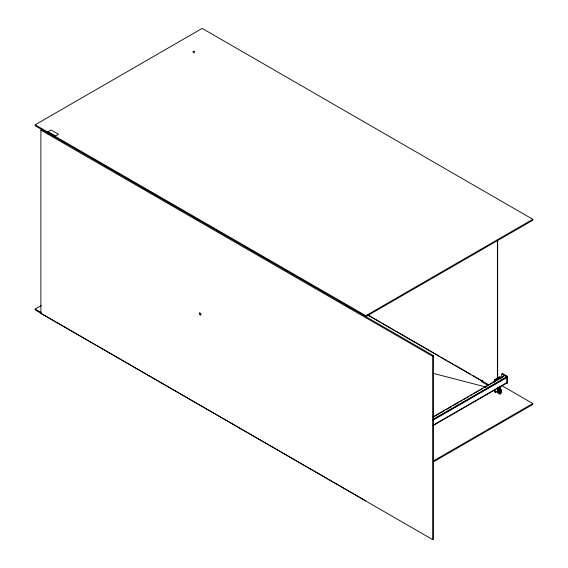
<?xml version="1.0" encoding="UTF-8"?>
<svg xmlns="http://www.w3.org/2000/svg" width="568" height="568" viewBox="0 0 568 568"><rect width="100%" height="100%" fill="white"/><g stroke="black" fill="none" stroke-linecap="round" stroke-linejoin="round"><path stroke-width="0.85" d="M193.255 52.874C192.098 50.815 195.342 50.815 194.192 52.874M194.192 51.546L193.255 51.546M35.173 124.811L202.165 28.4L532.827 219.305L532.827 220.228L365.835 316.639L365.835 315.723L35.173 124.811L35.173 125.734L433.576 355.753L433.576 539.06L432.646 539.6L40.889 313.422L40.889 130.107L41.819 129.575M48.067 131.719L51.056 129.994L58.504 134.297L55.515 136.022L48.067 131.719L48.067 134.105M365.835 500.877L35.173 309.965L35.173 309.042L41.301 305.506M365.835 315.723L532.827 219.305M40.889 130.107L432.646 356.292L433.576 355.753M482.772 380.24L481.841 380.78L481.841 381.852L487.855 385.324M501.785 374.021L502.581 373.566L507.565 376.442L507.565 383.045L506.77 383.506L506.77 376.904L501.785 374.021L501.785 378.153M494.337 382.285L494.337 379.701L499.655 376.634L500.585 377.173L500.585 378.891M500.585 377.173L495.268 380.24L494.337 379.701M432.972 416.898L504.206 375.767M433.739 416.841L444.467 410.65M445.994 409.762L451.354 406.667M452.888 405.786L458.248 402.691M459.782 401.803L462.082 400.475M463.616 399.595L465.142 398.708M466.676 397.827L468.976 396.5M470.51 395.612L472.036 394.732M473.57 393.844L482.764 388.54M484.291 387.653L499.613 378.806M501.146 377.926L503.44 376.598M432.873 419.489L506.4 377.038M506.77 376.904L507.565 376.442M433.199 419.681L507.501 376.79L504.973 375.327M433.199 420.064L507.501 377.173M433.199 425.134L507.501 382.236M433.199 425.517L507.501 382.619M497.994 390.493L499.591 391.409L501.189 390.493L501.189 392.332L499.591 393.255L497.994 392.332L497.994 390.493L499.059 389.875M494.337 390.031L494.337 391.757L495.268 392.296L497.547 390.976M497.433 388.633L499.989 390.102L501.054 389.492L501.054 393.482L499.989 394.1L496.801 392.254M433.249 461.031L532.827 403.536L532.827 404.459L433.249 461.954M433.029 373.318L486.236 387.099M501.374 385.381L532.827 403.536M498.498 388.015L501.054 389.492M368.021 314.991L380.29 322.077M381.831 322.958L394.1 330.043M395.633 330.931L439.362 356.179M440.896 357.066L446.263 360.162M447.797 361.049L453.172 364.152M454.705 365.032L470.815 374.333M472.349 375.221L488.601 384.685M497.625 389.889L499.123 390.756L499.123 391.835M367.752 315.141L482.055 381.135M345.557 305.009L350.548 307.891M348.851 307.302L350.3 308.133M35.173 309.042L41.308 312.592M500.585 386.638L500.585 389.222M499.989 390.102L499.989 394.1M499.591 391.409L499.591 393.255M498.86 386.978L498.86 388.718M497.66 239.731L497.66 378.359M497.66 387.674L497.66 391.139M497.398 239.881L497.398 378.515M495.268 389.712L495.268 392.296M432.646 356.292L432.646 539.6M55.515 136.022L55.515 137.605M200.838 313.571L199.375 312.727L199.375 314.416L200.838 315.261L200.838 313.571"/></g></svg>
